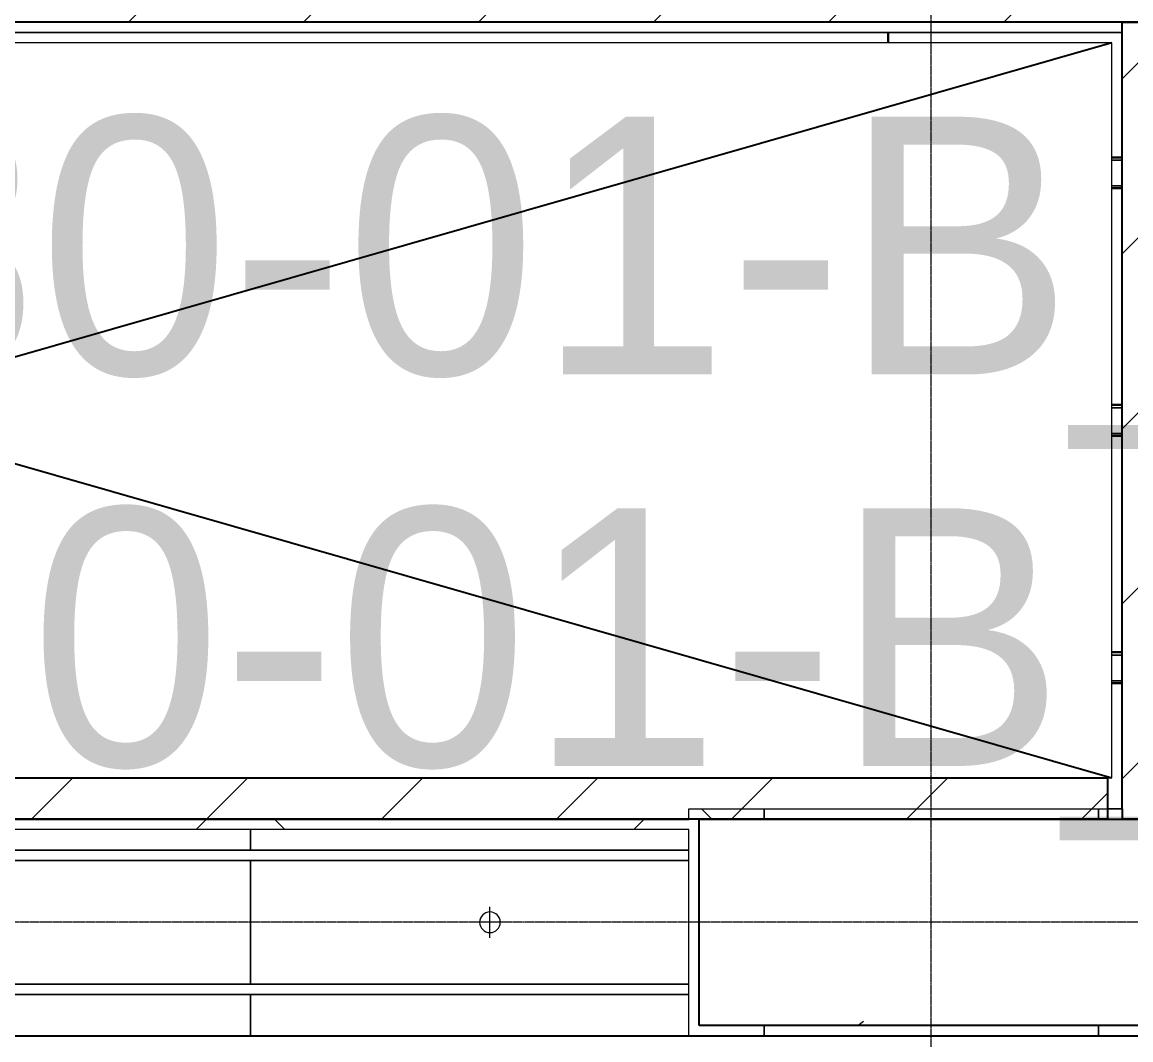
# Model space of a CAD drawing. Header units: millimetres. Extents: x -962357 to -591296, y -195428 to 59420.
# Drawn here: x -760488 to -755113, y 3010 to 7945 of the extents above; entities that cross this region are included whole.
import ezdxf

# ---------------------------------------------------------------- set-up
doc = ezdxf.new("R2010")
doc.units = ezdxf.units.MM
doc.linetypes.add('DPA_Grid _ Level 100', pattern=[10, 5.5, -1.6, 1.3, -1.6])
for name, color, linetype, lineweight in [('_ _ A-DETL-OPENING', 1, 'Continuous', 25), ('A-CLNG', 2, 'Continuous', 9), ('A-CLNG-PATT', 2, 'Continuous', 9), ('A-COLS', 5, 'Continuous', 25), ('A-COLS-E', 1, 'Continuous', 9), ('A-DETL', 1, 'Continuous', 25), ('A-DETL-GENF', 2, 'Continuous', 9), ('A-GLAZ-CURT', 2, 'Continuous', 9), ('A-WALL', 5, 'Continuous', 9), ('A-WALL-FNSH', 2, 'Continuous', 9), ('A-WALL-PATT', 1, 'Continuous', 9), ('E-LITE-EQPM', 2, 'Continuous', 9), ('S-GRID', 251, 'Continuous', 9), ('WALL-E', 2, 'Continuous', 9)]:
    doc.layers.add(name, color=color, linetype=linetype, lineweight=lineweight)
pattern_1 = [(45, (2.4, 1), (-424.26407, 424.26407), [])]
pattern_2 = [(45, (2.4, 1), (-1060.6602, 1060.6602), []), (135, (2.4, 1), (-1060.6602, -1060.6602), [])]

# ---------------------------------------------------------------- blocks, each defined once
blk = doc.blocks.new('System Panel - DPA-AR_Metal Ceiling Rectangular Panel-V53-4180-01 LOWER PLATFORM LEVEL - REFLECTED CEILING PLAN')
at = {"layer": 'A-GLAZ-CURT'}
for p, q in [((-761782.4, 4029), (-761782.4, 3929)), ((-761782.4, 3929), (-761782.4, 4029)), ((-759382.4, 3929), (-759382.4, 4029)), ((-759382.4, 4029), (-759382.4, 3929)), ((-761782.4, 3929), (-760860.4, 3929)), ((-760860.4, 3929), (-761782.4, 3929)), ((-760817.4, 3929), (-759382.4, 3929)), ((-759382.4, 3929), (-760817.4, 3929))]:
    blk.add_line(p, q, dxfattribs=at)
blk = doc.blocks.new('System Panel - DPA-AR_Metal Ceiling Rectangular Panel-V54-4180-01 LOWER PLATFORM LEVEL - REFLECTED CEILING PLAN')
at = {"layer": 'A-GLAZ-CURT'}
for p, q in [((-759382.4, 4029), (-759382.4, 3929)), ((-759382.4, 3929), (-759382.4, 4029)), ((-759382.4, 3929), (-757257.4, 3929)), ((-757257.4, 3929), (-759382.4, 3929))]:
    blk.add_line(p, q, dxfattribs=at)
blk = doc.blocks.new('System Panel - DPA-AR_Metal Ceiling Rectangular Panel-V56-4180-01 LOWER PLATFORM LEVEL - REFLECTED CEILING PLAN')
at = {"layer": 'A-GLAZ-CURT'}
for p, q in [((-760860.4, 3229), (-761782.4, 3229)), ((-761782.4, 3229), (-761782.4, 3029)), ((-761782.4, 3029), (-761782.4, 3229)), ((-761782.4, 3229), (-760860.4, 3229)), ((-759382.4, 3229), (-760817.4, 3229)), ((-760817.4, 3229), (-759382.4, 3229)), ((-759382.4, 3029), (-759382.4, 3229)), ((-759382.4, 3229), (-759382.4, 3029)), ((-761782.4, 3029), (-759382.4, 3029)), ((-759382.4, 3029), (-761782.4, 3029))]:
    blk.add_line(p, q, dxfattribs=at)
blk = doc.blocks.new('System Panel - DPA-AR_Metal Ceiling Rectangular Panel-V28-4180-01 LOWER PLATFORM LEVEL - REFLECTED CEILING PLAN')
at = {"layer": 'A-GLAZ-CURT'}
for p, q in [((-825657.4, 3229), (-827782.3, 3229)), ((-827782.3, 3229), (-827782.3, 3029)), ((-827782.3, 3029), (-827782.3, 3229)), ((-827782.3, 3229), (-825657.4, 3229)), ((-827782.3, 3029), (-825657.3, 3029)), ((-825657.3, 3029), (-827782.3, 3029))]:
    blk.add_line(p, q, dxfattribs=at)
blk = doc.blocks.new('System Panel - DPA-AR_Metal Ceiling Rectangular Panel-V58-4180-01 LOWER PLATFORM LEVEL - REFLECTED CEILING PLAN')
at = {"layer": 'A-GLAZ-CURT'}
for p, q in [((-760860.4, 3879), (-761782.4, 3879)), ((-761782.4, 3879), (-761782.4, 3279)), ((-761782.4, 3279), (-761782.4, 3879)), ((-761782.4, 3879), (-760860.4, 3879)), ((-759382.4, 3879), (-760817.4, 3879)), ((-760817.4, 3879), (-759382.4, 3879)), ((-759382.4, 3279), (-759382.4, 3879)), ((-759382.4, 3879), (-759382.4, 3279)), ((-761782.4, 3279), (-760860.4, 3279)), ((-760860.4, 3279), (-761782.4, 3279)), ((-760817.4, 3279), (-759382.4, 3279)), ((-759382.4, 3279), (-760817.4, 3279))]:
    blk.add_line(p, q, dxfattribs=at)
blk = doc.blocks.new('System Panel - DPA-AR_Metal Ceiling Rectangular Panel-V29-4180-01 LOWER PLATFORM LEVEL - REFLECTED CEILING PLAN')
at = {"layer": 'A-GLAZ-CURT'}
for p, q in [((-825657.4, 3879), (-827782.3, 3879)), ((-827782.3, 3879), (-827782.3, 3279)), ((-827782.3, 3279), (-827782.3, 3879)), ((-827782.3, 3879), (-825657.4, 3879)), ((-827782.3, 3279), (-825657.4, 3279)), ((-825657.4, 3279), (-827782.3, 3279))]:
    blk.add_line(p, q, dxfattribs=at)
blk = doc.blocks.new('*U403')
at = {"layer": 'A-CLNG'}
for p, q in [((-11610, 4314.9), (-11610, 4264.8)), ((-11610, 4314.9), (-10475, 4314.9)), ((-11610, 4264.8), (-11610, 4314.9)), ((-10475, 4314.9), (-11560, 4314.9)), ((-10545.1, 550), (-10474.6, 550)), ((-10474.6, 550), (-10545.1, 550))]:
    blk.add_line(p, q, dxfattribs=at)
at = {"layer": 'A-GLAZ-CURT'}
for name, p in [('System Panel - DPA-AR_Metal Ceiling Rectangular Panel-V53-4180-01 LOWER PLATFORM LEVEL - REFLECTED CEILING PLAN', (744682.4, -3579)), ('System Panel - DPA-AR_Metal Ceiling Rectangular Panel-V54-4180-01 LOWER PLATFORM LEVEL - REFLECTED CEILING PLAN', (744682.4, -3579)), ('System Panel - DPA-AR_Metal Ceiling Rectangular Panel-V58-4180-01 LOWER PLATFORM LEVEL - REFLECTED CEILING PLAN', (744682.4, -3579)), ('System Panel - DPA-AR_Metal Ceiling Rectangular Panel-V29-4180-01 LOWER PLATFORM LEVEL - REFLECTED CEILING PLAN', (813082.3, -3579)), ('System Panel - DPA-AR_Metal Ceiling Rectangular Panel-V56-4180-01 LOWER PLATFORM LEVEL - REFLECTED CEILING PLAN', (744682.4, -3579)), ('System Panel - DPA-AR_Metal Ceiling Rectangular Panel-V28-4180-01 LOWER PLATFORM LEVEL - REFLECTED CEILING PLAN', (813082.3, -3579))]:
    blk.add_blockref(name, p, dxfattribs=at)
blk = doc.blocks.new('*U5836')
blk.add_lwpolyline([(-107450, -550), (27650, -550), (27650, -3480), (-107450, -3480)], close=True)
blk = doc.blocks.new('LGF_DL_SAA_LowPower_DL1a - LGF_DL_SAA_LowPower_DL1a-8832329-4180-01 LOWER PLATFORM LEVEL - REFLECTED CEILING PLAN')
at = {"layer": 'A-DETL-GENF'}
for p, q in [((0, 75), (0, -75)), ((72.5, 0), (-72.5, 0))]:
    blk.add_line(p, q, dxfattribs=at)
blk.add_circle((0, 0), 50, dxfattribs=at)
blk = doc.blocks.new('L1_1_FLUORESCENT W DISFUSSER - 1195L x 595W x 85H - 36W-V110-4180-01 LOWER PLATFORM LEVEL - REFLECTED CEILING PLAN')
at = {"layer": 'E-LITE-EQPM'}
for p, q in [((-755207.4, 6086.9), (-755157.4, 6086.9)), ((-755157.4, 6086.9), (-755207.4, 6086.9)), ((-755207.4, 6074.2), (-755157.4, 6074.2)), ((-755157.4, 6074.2), (-755207.4, 6074.2)), ((-755157.4, 6074.2), (-755207.4, 6074.2)), ((-754957.4, 6086.9), (-754203.2, 6086.9)), ((-754203.2, 6086.9), (-754957.4, 6086.9)), ((-754957.4, 6074.2), (-754214.2, 6074.2)), ((-754214.2, 6074.2), (-754957.4, 6074.2)), ((-754214.2, 6074.2), (-754957.4, 6074.2)), ((-754214.2, 6074.2), (-754214.2, 5949.6)), ((-754214.2, 5949.6), (-754214.2, 6074.2)), ((-754214.2, 5949.6), (-754214.2, 6074.2)), ((-754203.2, 6086.9), (-754203.2, 5936.9)), ((-754203.2, 5936.9), (-754203.2, 6086.9)), ((-755157.4, 5949.6), (-755207.4, 5949.6)), ((-755207.4, 5949.6), (-755157.4, 5949.6)), ((-755207.4, 5949.6), (-755157.4, 5949.6)), ((-755157.4, 5936.9), (-755207.4, 5936.9)), ((-755207.4, 5936.9), (-755157.4, 5936.9)), ((-754214.2, 5949.6), (-754957.4, 5949.6)), ((-754957.4, 5949.6), (-754214.2, 5949.6)), ((-754957.4, 5949.6), (-754214.2, 5949.6)), ((-754203.2, 5936.9), (-754957.4, 5936.9)), ((-754957.4, 5936.9), (-754203.2, 5936.9))]:
    blk.add_line(p, q, dxfattribs=at)
blk = doc.blocks.new('C-1-PP19-AR-4180-01-B_20250908-040939_EXDOWNLIGHT')
at = {"layer": 'E-LITE-EQPM'}
for p in [(744682.4, -2379), (744682.4, -3579), (744682.4, -4779)]:
    blk.add_blockref('L1_1_FLUORESCENT W DISFUSSER - 1195L x 595W x 85H - 36W-V110-4180-01 LOWER PLATFORM LEVEL - REFLECTED CEILING PLAN', p, dxfattribs=at)
at = {"layer": 'E-LITE-EQPM', "extrusion": (0, 0, -1), "rotation": 180}
blk.add_blockref('LGF_DL_SAA_LowPower_DL1a - LGF_DL_SAA_LowPower_DL1a-8832329-4180-01 LOWER PLATFORM LEVEL - REFLECTED CEILING PLAN', (13539.5, 0), dxfattribs=at)

msp = doc.modelspace()

# ---------------------------------------------------------------- hatches: boundary and pattern name
at = {"layer": 'A-CLNG-PATT', "lineweight": 25}
h = msp.add_hatch(dxfattribs=at)
h.set_pattern_fill('FP_4', color=256, style=0, pattern_type=2)
h.set_pattern_definition([(270, (-843585.3, 6012.8), (-3117.69, -2e-13), [1200, 0]), (270, (-840467.6, 6012.8), (-3117.69, -2e-13), [1200, 0]), (180, (-840467.6, 4887.8), (1e-13, 1200), [3117.69, 0]), (180, (-840467.6, 5937.8), (1e-13, 1200), [3117.69, 0])])
h.paths.add_polyline_path([(-749119.4, 4130), (-749112, 4130), (-749112, 7894.9), (-754955, 7894.9), (-754955, 4595), (-754905, 4595), (-754905, 4130), (-749128.1, 4130)])
h.paths.add_polyline_path([(-755225.1, 4130), (-755155, 4130), (-755155, 7894.9), (-756290, 7894.9), (-756290, 7844.8), (-755205.1, 7844.8), (-755205.1, 4280), (-755225.1, 4280), (-755225.1, 4180)])
at = {"layer": 'A-COLS-E'}
h = msp.add_hatch(dxfattribs=at)
h.set_pattern_fill('FP_1', color=256, style=0, pattern_type=2)
h.set_pattern_definition([(50, (2.4, 1), (3643.682, -318.781), [381, -4191]), (355, (2.4, 1), (-704.856, 3821.136), [304.8, -3352.8]), (100.451, (306, -25.6), (2938.852, 3502.332), [323.8, -3561.801]), (46.184, (2.4, 1017), (5421.58, -840.856), [571.5, -6286.5]), (96.636, (454, 947), (4748.05, 4948.55), [485.7, -5342.7]), (351.184, (2.4, 1017), (4748.1, 4948.506), [457.2, -5029.2]), (21, (510.4, 763), (3032.288, -2045.304), [381, -4191]), (326, (510.4, 763), (1236.042, 3683.762), [304.8, -3352.8]), (71.451, (763, 592.5), (4268.343, 1638.425), [323.8, -3561.801]), (37.5, (2.4, 1), (61.772, 1691.1008), [167.64, -3144.52, 167.64, -3235.96, -3365.5]), (37.5, (2.4, 1), (61.772, 1691.1008), [-6715.76, 167.64, -3197.86]), (7.5, (2.4, 1), (1336.3933, 2003.6115), [167.64, -1772.92, 167.64, -3068.32, -1282.7]), (7.5, (2.4, 1), (1336.3933, 2003.6115), [-5176.52, 167.64, -1115.06]), (327.5, (-1130.5, 1), (2711.8178, -114.5786), [167.64, -1102.36, 167.64, -3794.76, -5257.8]), (327.5, (-1130.5, 1), (2711.8178, -114.5786), [-5232.4, 167.64, -5090.16]), (317.5, (-1638.5, 1), (2962.5856, 508.5334), [167.64, -1483.36, 167.64, -2463.8, -3733.8]), (317.5, (-1638.5, 1), (2962.5856, 508.5334), [-4282.44, 167.64, -3566.16])])
h.paths.add_polyline_path([(-754955, 3080), (-754955, 4080), (-757205, 4080), (-757205, 3080), (-756181.2, 3080)])
at = {"layer": 'A-WALL-PATT'}
h = msp.add_hatch(dxfattribs=at)
h.set_pattern_fill('FP_2', color=256, style=0, pattern_type=2)
h.set_pattern_definition(pattern_1)
h.paths.add_polyline_path([(-755055, 7945), (-755055, 8145), (-767595, 8145), (-767595, 7945), (-760539.4, 7945)])
h = msp.add_hatch(dxfattribs=at)
h.set_pattern_fill('FP_2', color=256, style=0, pattern_type=2)
h.set_pattern_definition(pattern_1)
h.paths.add_polyline_path([(-754955, 4079.8), (-754955, 7945), (-755155, 7945), (-755155, 4079.8)])
h = msp.add_hatch(dxfattribs=at)
h.set_pattern_fill('FP_2', color=256, style=0, pattern_type=2)
h.set_pattern_definition(pattern_1)
h.paths.add_polyline_path([(-756181.2, 4080), (-755225.1, 4080), (-755225.1, 4280), (-760780, 4280), (-760780, 4080), (-757255.1, 4080)])
h.paths.add_polyline_path([(-762780, 4080), (-762780, 4280), (-767595, 4280), (-767595, 4080), (-763445, 4080)])
h = msp.add_hatch(dxfattribs=at)
h.set_pattern_fill('FP_3', color=256, style=0, pattern_type=2)
h.set_pattern_definition(pattern_2)
h.paths.add_polyline_path([(-756890, 4079.8), (-756890, 4129.8), (-757205.1, 4129.8), (-757205.1, 4079.8)])
h.paths.add_polyline_path([(-755270, 4079.8), (-755155, 4079.8), (-755155, 4129.8), (-755270, 4129.8)])
h = msp.add_hatch(dxfattribs=at)
h.set_pattern_fill('FP_3', color=256, style=0, pattern_type=2)
h.set_pattern_definition(pattern_2)
h.paths.add_polyline_path([(-760539.4, 4030), (-757255.1, 4030), (-757255.1, 4080), (-760780, 4080), (-760780, 4030)])
h.paths.add_polyline_path([(-763445, 4030), (-762780, 4030), (-762780, 4080), (-766305, 4080), (-766305, 4030)])

# ---------------------------------------------------------------- linework, layer by layer
at = {"layer": '_ _ A-DETL-OPENING'}
for p, q in [((-755205.1, 7844.8), (-767595, 4294.3)), ((-767595, 7830.4), (-755205.1, 4280))]:
    msp.add_line(p, q, dxfattribs=at)
at = {"layer": 'A-COLS'}
for p, q in [((-757205, 3080), (-757205, 4080)), ((-757205, 4080), (-754955, 4080)), ((-754955, 3080), (-757205, 3080))]:
    msp.add_line(p, q, dxfattribs=at)
at = {"layer": 'A-DETL', "lineweight": 9}
for p, q in [((-755205.1, 7844.8), (-767595, 7844.8)), ((-755205.1, 4280), (-755205.1, 7844.8)), ((-767595, 4280), (-755205.1, 4280))]:
    msp.add_line(p, q, dxfattribs=at)
at = {"layer": 'A-WALL', "color": 7, "lineweight": 25}
for p, q in [((-755055, 7945), (-767595, 7945)), ((-755155, 4129.8), (-755155, 7945)), ((-755155, 7945), (-754955, 7945)), ((-760780, 4280), (-755225.1, 4280)), ((-755225.1, 4280), (-755225.1, 4180)), ((-755225.1, 4180), (-755225.1, 4080)), ((-755155, 4129.8), (-755155, 4079.8)), ((-757255.1, 4080), (-760780, 4080)), ((-760780, 4080), (-757255.1, 4080)), ((-755225.1, 4080), (-757255.1, 4080)), ((-754955, 4079.8), (-755155, 4079.8))]:
    msp.add_line(p, q, dxfattribs=at)
at = {"layer": 'A-WALL'}
for p, q in [((-756890, 4129.8), (-756890, 4079.8)), ((-756890, 4079.8), (-756890, 4129.8)), ((-756890, 3079.8), (-756890, 3029.8)), ((-756890, 3029.8), (-756890, 3079.8)), ((-755270, 3029.8), (-755270, 3079.8)), ((-755270, 3079.8), (-755270, 3029.8))]:
    msp.add_line(p, q, dxfattribs=at)
at = {"layer": 'A-WALL-FNSH', "color": 250}
for p, q in [((-757255.1, 4080), (-757255.1, 4129.8)), ((-757255.1, 4129.8), (-757205.1, 4129.8)), ((-757205.1, 4129.8), (-756890, 4129.8)), ((-756890, 4129.8), (-755270, 4129.8)), ((-755270, 4129.8), (-755155, 4129.8)), ((-755270, 4079.8), (-755270, 4129.8)), ((-755270, 4129.8), (-755270, 4079.8)), ((-757205.1, 4079.8), (-757205.1, 3079.8)), ((-756890, 4079.8), (-757205.1, 4079.8)), ((-755270, 4079.8), (-756890, 4079.8)), ((-755155, 4079.8), (-755270, 4079.8)), ((-757255.1, 4030), (-760780, 4030)), ((-757255.1, 3029.8), (-757255.1, 4030)), ((-757205.1, 3079.8), (-756890, 3079.8)), ((-756890, 3079.8), (-755270, 3079.8)), ((-755270, 3079.8), (-754955, 3079.8)), ((-757205.1, 3029.8), (-757255.1, 3029.8)), ((-756890, 3029.8), (-757205.1, 3029.8)), ((-755270, 3029.8), (-756890, 3029.8)), ((-754905, 3029.8), (-755270, 3029.8))]:
    msp.add_line(p, q, dxfattribs=at)
at = {"layer": 'S-GRID', "linetype": 'DPA_Grid _ Level 100'}
for p, q in [((-756080, -30741.3), (-756080, 54920.2)), ((-602984.2, 3580), (-957857, 3580))]:
    msp.add_line(p, q, dxfattribs=at)
at = {"layer": 'WALL-E'}
for p, q in [((-762741.6, 7895), (-755155, 7895)), ((-756240, 7895), (-762741.6, 7895)), ((-756290, 7895), (-756290, 7844.8)), ((-756290, 7844.8), (-756290, 7895)), ((-756290, 7895), (-756240, 7895)), ((-756240, 7895), (-756290, 7895)), ((-755155, 7895), (-756240, 7895)), ((-755225.1, 4130), (-755154.6, 4130)), ((-755154.6, 4130), (-755225.1, 4130)), ((-755270, 3079.8), (-756890, 3079.8)), ((-756890, 3029.8), (-755270, 3029.8))]:
    msp.add_line(p, q, dxfattribs=at)

# ---------------------------------------------------------------- block references
msp.add_blockref('*U403', (-744680, 3580))

# ---------------------------------------------------------------- next in the draw order: block references
msp.add_blockref('*U5836', (-744680, 3580))

# ---------------------------------------------------------------- next in the draw order: block references
msp.add_blockref('C-1-PP19-AR-4180-01-B_20250908-040939_EXDOWNLIGHT', (-744680, 3580))

# ---------------------------------------------------------------- next in the draw order: texts
at = {"char_height": 1250, "attachment_point": 1}
for s, insert, width in [('C-1-PP19-AR-4180-01-B_20250908-040939_EXDOWNLIGHT', (-773972.2, 7486.7), 60593.75), ('C-1-PP19-AR-4180-01-B_20250903-141828_NEWCL', (-774012.5, 5588.1), 52718.75)]:
    msp.add_mtext(s, dxfattribs=dict(at, insert=insert, width=width))

doc.saveas('drawing.dxf')
